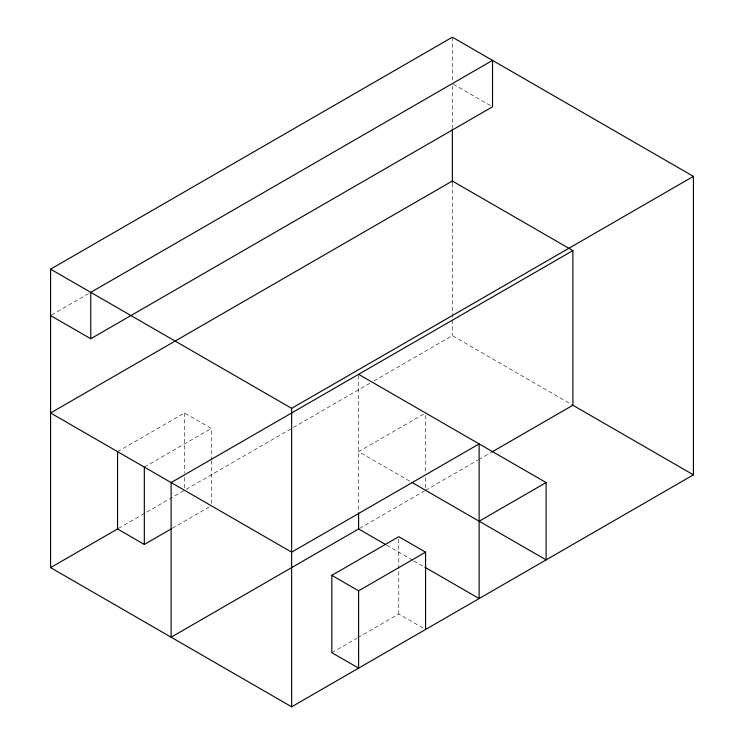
<?xml version="1.0" encoding="UTF-8"?>
<svg xmlns="http://www.w3.org/2000/svg" width="744" height="744" viewBox="0 0 744 744"><rect width="100%" height="100%" fill="white"/><g stroke="black" fill="none" stroke-linecap="round" stroke-linejoin="round"><path stroke-width="0.56" stroke-dasharray="3.72 2.79" d="M51.587 314.972L89.754 292.941M117.543 451.645L184.503 412.985L211.287 428.442L211.287 459.606M144.327 467.102L211.287 428.442M118.547 528.389L370.094 383.151M374.009 380.891L452.352 335.665L571.885 404.671M172.31 528.268L209.297 506.924M423.569 414.138L358.608 451.645L410.837 481.796M359.603 528.389L424.573 490.882M425.568 490.305L477.685 460.22M478.68 459.634L490.705 452.696M331.824 652.674L356.813 638.25M357.808 637.673L398.784 614.014L423.587 628.336M453.356 84.174L491.524 106.206M386.731 545.203L412.846 560.279M413.85 560.855L423.894 566.658M452.352 37.2L452.352 81.329M452.352 85.979L452.352 127.782M452.352 183.331L452.352 335.665M425.568 415.292L425.568 472.989M425.568 477.611L425.568 487.999M398.784 539L398.784 614.014M358.608 375.478L358.608 511.649M211.287 460.759L211.287 504.609M184.503 412.985L184.503 472.989M184.503 477.611L184.503 487.999"/><path stroke-width="1.12" d="M50.583 269.161L452.352 37.2L693.417 176.375L693.417 474.839L291.648 706.8L50.583 567.626L50.583 269.161L291.648 408.335L693.417 176.375M90.759 338.752L492.528 106.792L492.528 60.394L90.759 292.355L90.759 338.752L50.583 315.558M693.417 474.839L572.889 405.248L572.889 250.607L171.111 482.568L171.111 637.208L358.608 528.965L385.727 544.617M50.583 567.626L117.878 528.77M117.543 451.645L117.543 528.965L144.327 544.431L171.315 528.845M491.71 452.12L572.889 405.248M425.568 552.16L358.608 590.82L358.608 668.14L331.824 652.674L331.824 575.354L398.784 536.694L425.568 552.16L425.568 629.48M479.136 521.228L546.105 482.568L546.105 559.888L411.841 482.372M572.889 250.607L452.352 181.015L50.583 412.976L291.648 552.16L479.136 443.908L479.136 598.548L424.898 567.235M358.608 374.316L546.105 482.568M331.824 575.354L358.608 590.82M452.352 128.945L452.352 182.364M358.608 512.802L358.608 528.965M291.648 408.335L291.648 706.8M144.327 467.102L144.327 544.431"/></g></svg>
